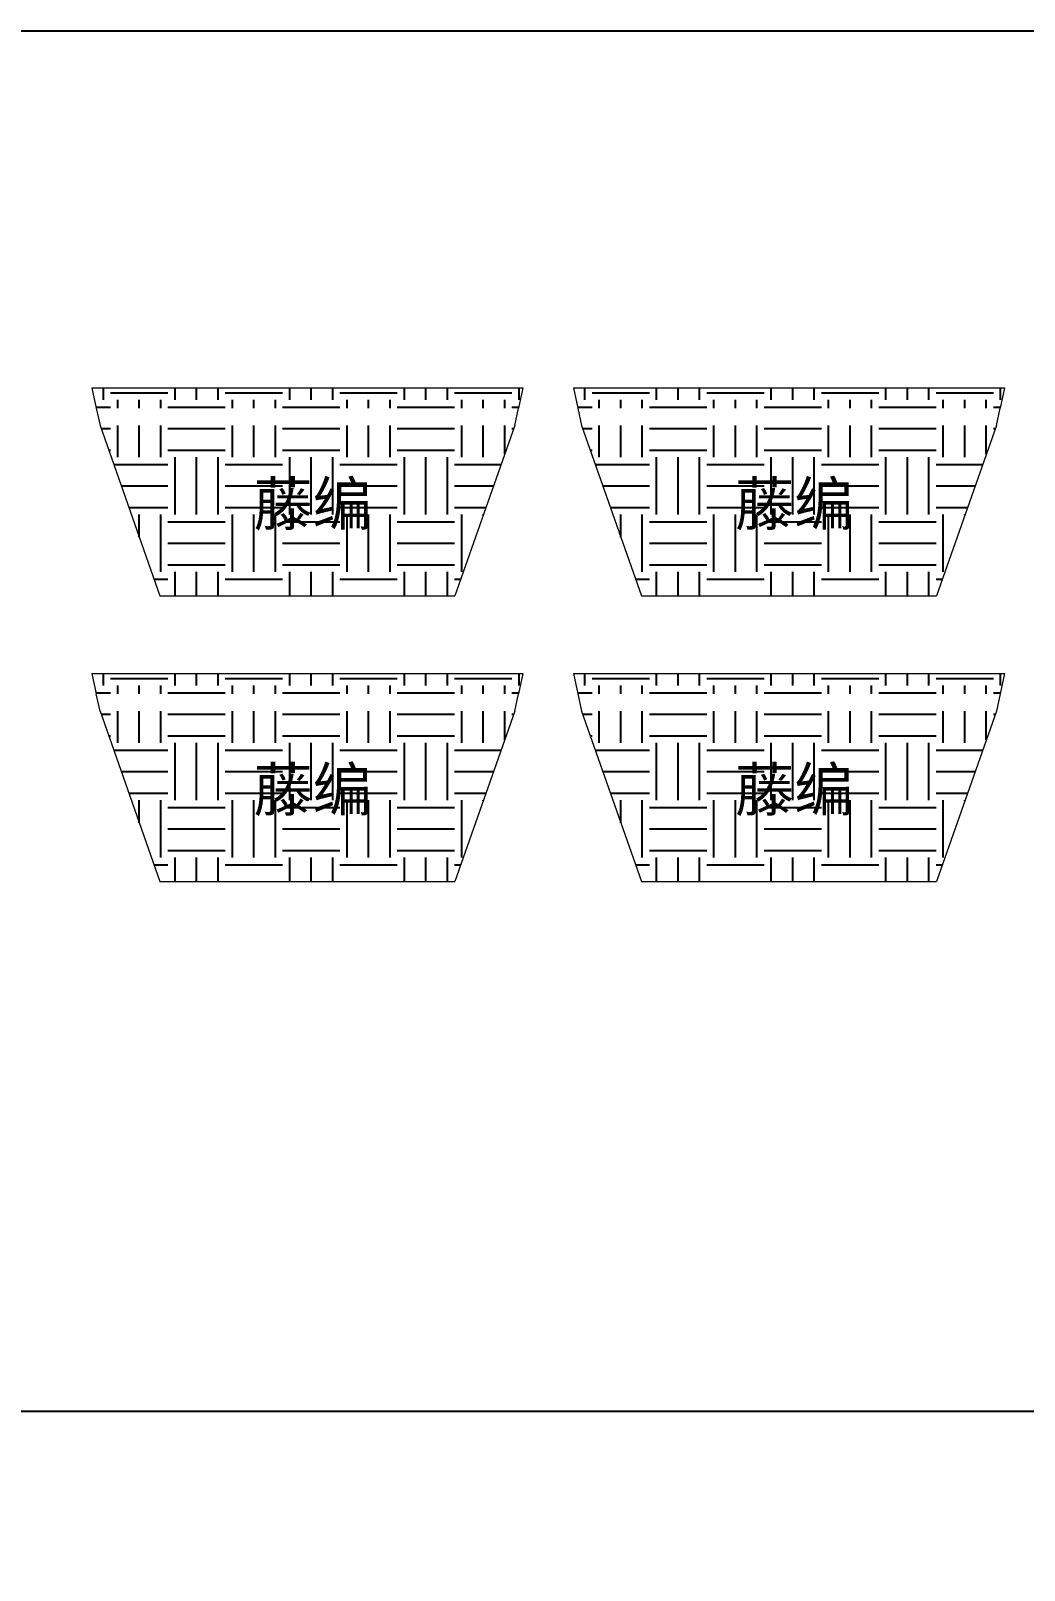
# Model space of a CAD drawing. Header units: millimetres. Extents: x 351279 to 387190, y -1289537 to -1277077.
# Drawn here: x 354411 to 355401, y -1278907 to -1277372 of the extents above; entities that cross this region are included whole.
import ezdxf

# ---------------------------------------------------------------- set-up
doc = ezdxf.new("R2010")
doc.units = ezdxf.units.MM
doc.header["$LTSCALE"] = 20
doc.layers.add('图层1', color=4, linetype='Continuous', plot=False)
doc.layers.add('图层12', color=8, linetype='Continuous', lineweight=5)
doc.styles.get("Standard").update_dxf_attribs({"font": 'SimSun.ttf', "height": 85})

# ---------------------------------------------------------------- blocks, each defined once
blk = doc.blocks.new('2e4cvc')
at = {"color": 3, "lineweight": 25}
blk.add_line((91842.9, 61565), (83697.4, 61565), dxfattribs=at)
blk.add_lwpolyline([(83697.4, 62941.5), (91842.9, 62941.5), (91842.9, 56145), (83697.4, 56145)], close=True, dxfattribs=at)

msp = doc.modelspace()

# ---------------------------------------------------------------- hatches: boundary and pattern name
h = msp.add_hatch()
h.set_pattern_fill('EARTH', color=118, scale=9, style=0)
h.set_pattern_definition([(0, (295454.134, -1246014.5), (57.15, 57.15), [57.15, -57.15]), (0, (295454.134, -1245993.067), (57.15, 57.15), [57.15, -57.15]), (0, (295454.134, -1245971.635), (57.15, 57.15), [57.15, -57.15]), (90, (295461.28, -1245964.49), (-57.15, 57.15), [57.15, -57.15]), (90, (295482.71, -1245964.49), (-57.15, 57.15), [57.15, -57.15]), (90, (295504.14, -1245964.49), (-57.15, 57.15), [57.15, -57.15])])
h.paths.add_polyline_path([(354893.093, -1277765.39), (354479.601, -1277765.39), (354539.271, -1277935.071), (354833.424, -1277935.071)])
h.paths.add_polyline_path([(354471.603, -1277727.989), (354475.88, -1277747.989), (354896.814, -1277747.989), (354901.091, -1277727.989)])
h.paths.add_polyline_path([(354621.784, -1277811.086), (354759.907, -1277811.086), (354759.907, -1277890.598), (354621.784, -1277890.598)], flags=24)
h = msp.add_hatch()
h.set_pattern_fill('EARTH', color=118, scale=9, style=0)
h.set_pattern_definition([(0, (295934.134, -1246014.5), (57.15, 57.15), [57.15, -57.15]), (0, (295934.134, -1245993.067), (57.15, 57.15), [57.15, -57.15]), (0, (295934.134, -1245971.635), (57.15, 57.15), [57.15, -57.15]), (90, (295941.28, -1245964.49), (-57.15, 57.15), [57.15, -57.15]), (90, (295962.71, -1245964.49), (-57.15, 57.15), [57.15, -57.15]), (90, (295984.14, -1245964.49), (-57.15, 57.15), [57.15, -57.15])])
h.paths.add_polyline_path([(355373.093, -1277765.39), (354959.601, -1277765.39), (355019.271, -1277935.071), (355313.424, -1277935.071)])
h.paths.add_polyline_path([(354951.603, -1277727.989), (354955.88, -1277747.989), (355376.814, -1277747.989), (355381.091, -1277727.989)])
h.paths.add_polyline_path([(355101.784, -1277811.086), (355239.907, -1277811.086), (355239.907, -1277890.598), (355101.784, -1277890.598)], flags=24)
h = msp.add_hatch()
h.set_pattern_fill('EARTH', color=118, scale=9, style=0)
h.set_pattern_definition([(0, (295454.134, -1246299.284), (57.15, 57.15), [57.15, -57.15]), (0, (295454.134, -1246277.853), (57.15, 57.15), [57.15, -57.15]), (0, (295454.134, -1246256.42), (57.15, 57.15), [57.15, -57.15]), (90, (295461.28, -1246249.28), (-57.15, 57.15), [57.15, -57.15]), (90, (295482.71, -1246249.28), (-57.15, 57.15), [57.15, -57.15]), (90, (295504.14, -1246249.28), (-57.15, 57.15), [57.15, -57.15])])
h.paths.add_polyline_path([(354893.093, -1278050.176), (354479.601, -1278050.176), (354539.271, -1278219.857), (354833.424, -1278219.857)])
h.paths.add_polyline_path([(354471.603, -1278012.775), (354475.88, -1278032.775), (354896.814, -1278032.775), (354901.091, -1278012.775)])
h.paths.add_polyline_path([(354621.784, -1278095.873), (354759.907, -1278095.873), (354759.907, -1278175.384), (354621.784, -1278175.384)], flags=24)
h = msp.add_hatch()
h.set_pattern_fill('EARTH', color=118, scale=9, style=0)
h.set_pattern_definition([(0, (295934.134, -1246299.284), (57.15, 57.15), [57.15, -57.15]), (0, (295934.134, -1246277.853), (57.15, 57.15), [57.15, -57.15]), (0, (295934.134, -1246256.42), (57.15, 57.15), [57.15, -57.15]), (90, (295941.28, -1246249.28), (-57.15, 57.15), [57.15, -57.15]), (90, (295962.71, -1246249.28), (-57.15, 57.15), [57.15, -57.15]), (90, (295984.14, -1246249.28), (-57.15, 57.15), [57.15, -57.15])])
h.paths.add_polyline_path([(355373.093, -1278050.176), (354959.601, -1278050.176), (355019.271, -1278219.857), (355313.424, -1278219.857)])
h.paths.add_polyline_path([(354951.603, -1278012.775), (354955.88, -1278032.775), (355376.814, -1278032.775), (355381.091, -1278012.775)])
h.paths.add_polyline_path([(355101.784, -1278095.873), (355239.907, -1278095.873), (355239.907, -1278175.384), (355101.784, -1278175.384)], flags=24)

# ---------------------------------------------------------------- linework, layer by layer
at = {"layer": '图层12'}
for p, q in [((354471.603, -1277727.989), (354475.88, -1277747.989)), ((354471.603, -1277727.989), (354901.091, -1277727.989)), ((354901.091, -1277727.989), (354896.814, -1277747.989)), ((354951.603, -1277727.989), (355381.091, -1277727.989)), ((354951.603, -1277727.989), (354955.88, -1277747.989)), ((355381.091, -1277727.989), (355376.814, -1277747.989)), ((354475.88, -1277747.989), (354479.601, -1277765.39)), ((354893.093, -1277765.39), (354896.814, -1277747.989)), ((354955.88, -1277747.989), (354959.601, -1277765.39)), ((355373.093, -1277765.39), (355376.814, -1277747.989)), ((354479.601, -1277765.39), (354539.271, -1277935.071)), ((354893.093, -1277765.39), (354833.424, -1277935.071)), ((354959.601, -1277765.39), (355019.271, -1277935.071)), ((355373.093, -1277765.39), (355313.424, -1277935.071)), ((354539.271, -1277935.071), (354833.424, -1277935.071)), ((355019.271, -1277935.071), (355313.424, -1277935.071)), ((354471.603, -1278012.775), (354901.091, -1278012.775)), ((354471.603, -1278012.775), (354475.88, -1278032.775)), ((354901.091, -1278012.775), (354896.814, -1278032.775)), ((354951.603, -1278012.775), (354955.88, -1278032.775)), ((354951.603, -1278012.775), (355381.091, -1278012.775)), ((355381.091, -1278012.775), (355376.814, -1278032.775)), ((354479.601, -1278050.176), (354475.88, -1278032.775)), ((354893.093, -1278050.176), (354896.814, -1278032.775)), ((354955.88, -1278032.775), (354959.601, -1278050.176)), ((355376.814, -1278032.775), (355373.093, -1278050.176)), ((354479.601, -1278050.176), (354539.271, -1278219.857)), ((354893.093, -1278050.176), (354833.424, -1278219.857)), ((354959.601, -1278050.176), (355019.271, -1278219.857)), ((355373.093, -1278050.176), (355313.424, -1278219.857)), ((354539.271, -1278219.857), (354833.424, -1278219.857)), ((355019.271, -1278219.857), (355313.424, -1278219.857))]:
    msp.add_line(p, q, dxfattribs=at)

# ---------------------------------------------------------------- block references
at = {"color": 0}
msp.add_blockref('2e4cvc', (267581.278, -1340313.375), dxfattribs=at)

# ---------------------------------------------------------------- texts
at = {"layer": '图层1', "color": 251, "ltscale": 2, "char_height": 43.2, "width": 411.84, "attachment_point": 1}
for insert in [(354632.584, -1277821.886), (355112.584, -1277821.886), (354632.584, -1278106.673), (355112.584, -1278106.673)]:
    msp.add_mtext('{\\fFangSong_GB2312|b0|i0|c134|p49;藤编}', dxfattribs=dict(at, insert=insert))

doc.saveas('drawing.dxf')
